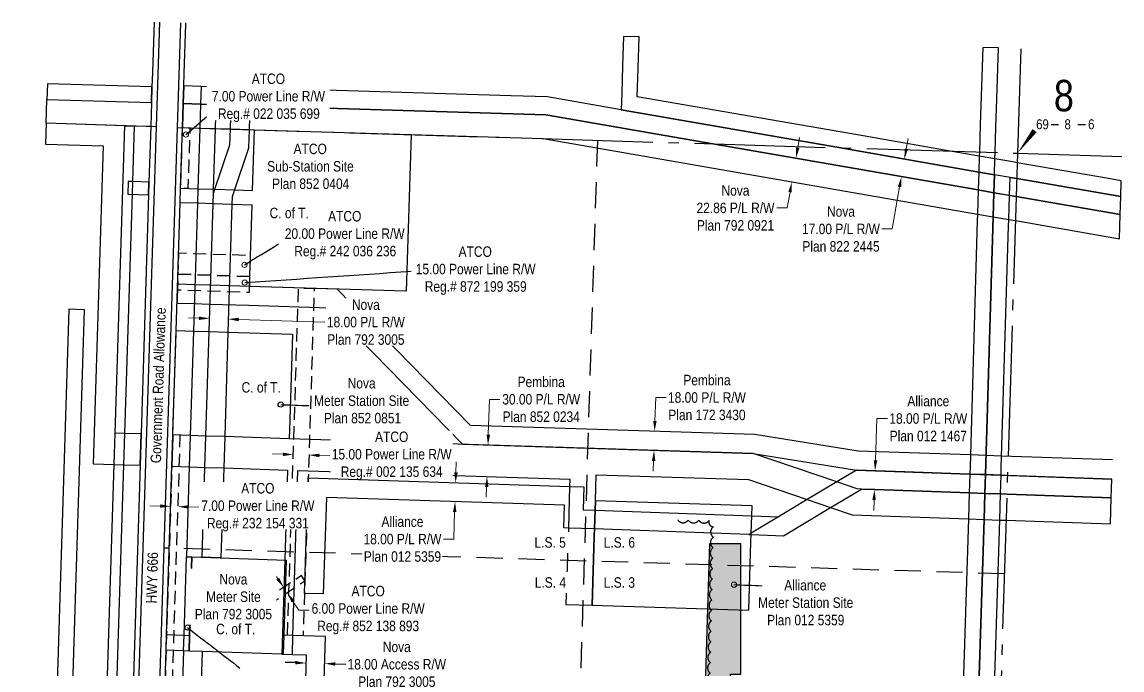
# Model space of a CAD drawing. Extents: x 359260 to 364648, y 6090776 to 6092610.
# Drawn here: x 359288 to 360340, y 6091990 to 6092610 of the extents above; entities that cross this region are included whole.
import ezdxf
from ezdxf.enums import TextEntityAlignment as Align

# ---------------------------------------------------------------- set-up
doc = ezdxf.new("R2010")
doc.units = 0
doc.header["$LTSCALE"] = 5
for name, pattern in [('0', [1, 1, 0]), ('foc-FLOWLINE', [3.75, 2.5, -1.25]), ('foc-LSD', [8, 5, -3]), ('foc-QUARTERLINE', [33, 25, -3, 2, -3])]:
    doc.linetypes.add(name, pattern=pattern)
for name, color, linetype in [('10', 1, 'Continuous'), ('9', 3, 'Continuous'), ('C-RW', 13, 'Continuous'), ('F-EZE', 190, 'foc-FLOWLINE'), ('F-RW', 190, 'Continuous'), ('L-ROAD-T', 7, 'Continuous'), ('L-SEC', 7, 'Continuous'), ('L-SECLBL', 7, 'Continuous'), ('L-SECQ', 8, 'foc-QUARTERLINE'), ('L-SECTION-LSD', 7, 'foc-LSD'), ('L-TITLEDB', 4, 'Continuous'), ('L-TITLEDB-T', 4, 'Continuous'), ('P-TEMP-BLUE-IOP1', 146, 'Continuous'), ('T-BUSH', 110, '0')]:
    doc.layers.add(name, color=color, linetype=linetype)
for name, color, linetype, lineweight in [('F-EZE-T', 190, 'Continuous', 9), ('F-RW-T', 190, 'Continuous', 9), ('F-WS-T', 190, 'Continuous', 9)]:
    doc.layers.add(name, color=color, linetype=linetype, lineweight=lineweight)
doc.layers.add('P-TEMP-BLUE-H-IOP1', color=7, linetype='Continuous', true_color=0x99e6ff)
doc.styles.add('100L', font='ARIALN.TTF', dxfattribs={"height": 11})
doc.styles.add('80CG', font='ARIALN.TTF', dxfattribs={"height": 10})
doc.styles.add('80L', font='ARIALN.TTF', dxfattribs={"height": 10})
doc.styles.add('SIMPLEX', font='ARIALN.TTF')
doc.dimstyles.new('Compass 5 000', dxfattribs={"dimscale": 5, "dimtxt": 9, "dimasz": 2, "dimexe": 0.2, "dimexo": 0.0625, "dimgap": 0.5, "dimtad": 0, "dimtih": 1, "dimtoh": 1, "dimzin": 0, "dimdsep": 46, "dimtxsty": '80CG', "dimcen": 0.1, "dimse1": 1, "dimse2": 1, "dimclrd": 256, "dimclrt": 256, "dimaunit": 1, "dimadec": 4, "dimazin": 0, "dimtfac": 0.06, "dimtofl": 0, "dimtmove": 0, "dimatfit": 1, "dimfxl": 0.2, "dimtolj": 1, "dimtzin": 0, "dimlwd": -1, "dimarcsym": 0})

# ---------------------------------------------------------------- blocks, each defined once
blk = doc.blocks.new('L-SECLBL')
at = {"layer": '9', "color": 7}
for p, q in [((-5.1, -27.8), (-12.3, -27.8)), ((20.7, -27.8), (13.5, -27.8))]:
    blk.add_line(p, q, dxfattribs=at)
at = {"layer": '10', "color": 2, "style": 'SIMPLEX'}
blk.add_attdef('SEC', text='', height=30, dxfattribs=at).set_placement((0, 0), align=Align.MIDDLE)
at = {"layer": '10', "color": 5, "style": '80L'}
blk.add_attdef('TWP', text='', height=9.5, dxfattribs=at).set_placement((-14.4, -27.4), align=Align.MIDDLE_RIGHT)
blk.add_attdef('RGE', text='', height=9.5, dxfattribs=at).set_placement((3.6, -27.4), align=Align.MIDDLE_CENTER)
blk.add_attdef('MER', text='', height=9.5, dxfattribs=at).set_placement((23.2, -27.4), align=Align.MIDDLE_LEFT)
blk = doc.blocks.new('*D447')
at = {"layer": 'F-RW-T', "transparency": 16777216}
for p, q in [((359703.4, 6092179.1), (359703.7, 6092189.1)), ((359702.1, 6092141.2), (359701.3, 6092115.2)), ((359701.3, 6092115.2), (359691.3, 6092115.2))]:
    blk.add_line(p, q, dxfattribs=at)
for points in [[(359701.7, 6092179.2), (359705, 6092179.1), (359703, 6092169.1)], [(359700.5, 6092141.2), (359703.8, 6092141.1), (359702.5, 6092151.2)]]:
    blk.add_solid(points, dxfattribs=at)
at = {"layer": 'F-RW-T', "transparency": 16777216, "insert": (359652.2, 6092115.2), "char_height": 10, "attachment_point": 5, "style": '80CG', "bg_fill": 3, "box_fill_scale": 1.1, "bg_fill_color": 256, "bg_fill_true_color": 13158600, "bg_fill_transparency": 0}
blk.add_mtext('\\A1;Alliance\\P18.00 P/L R/W\\PPlan 012 5359', dxfattribs=at)
blk = doc.blocks.new('*D448')
at = {"layer": 'F-RW-T', "transparency": 16777216}
for p, q in [((360104.6, 6092190.6), (360106, 6092230.5)), ((360106, 6092230.5), (360116, 6092230.5)), ((360103.3, 6092152.6), (360102.9, 6092142.6))]:
    blk.add_line(p, q, dxfattribs=at)
for points in [[(360102.9, 6092190.7), (360106.3, 6092190.5), (360104.2, 6092180.6)], [(360101.6, 6092152.7), (360104.9, 6092152.6), (360103.6, 6092162.6)]]:
    blk.add_solid(points, dxfattribs=at)
at = {"layer": 'F-RW-T', "transparency": 16777216, "insert": (360155.1, 6092230.5), "char_height": 10, "attachment_point": 5, "style": '80CG'}
blk.add_mtext('\\A1;Alliance\\P18.00 P/L R/W\\PPlan 012 1467', dxfattribs=at)
blk = doc.blocks.new('*D451')
at = {"layer": 'F-RW-T', "transparency": 16777216}
for p, q in [((359734.3, 6092215.2), (359735.4, 6092248.9)), ((359735.4, 6092248.9), (359745.4, 6092248.9)), ((359732.7, 6092165.1), (359732.4, 6092155.2))]:
    blk.add_line(p, q, dxfattribs=at)
for points in [[(359732.7, 6092215.2), (359736, 6092215.1), (359734, 6092205.2)], [(359731.1, 6092165.2), (359734.4, 6092165.1), (359733.1, 6092175.1)]]:
    blk.add_solid(points, dxfattribs=at)
at = {"layer": 'F-RW-T', "transparency": 16777216, "insert": (359784.9, 6092248.9), "char_height": 10, "attachment_point": 5, "style": '80CG'}
blk.add_mtext('\\A1;Pembina\\P30.00 P/L R/W\\PPlan 852 0234', dxfattribs=at)
blk = doc.blocks.new('*D454')
at = {"layer": 'L-TITLEDB-T', "transparency": 16777216}
for p, q in [((359549.9, 6091997.1), (359539.9, 6091997.4)), ((359587.9, 6091995.9), (359597.9, 6091995.5))]:
    blk.add_line(p, q, dxfattribs=at)
for points in [[(359549.9, 6091998.7), (359549.8, 6091995.4), (359559.9, 6091996.7)], [(359587.9, 6091997.5), (359587.8, 6091994.2), (359577.9, 6091996.2)]]:
    blk.add_solid(points, dxfattribs=at)
at = {"layer": 'L-TITLEDB-T', "transparency": 16777216, "insert": (359646.8, 6091995.5), "char_height": 10, "attachment_point": 5, "style": '80CG', "bg_fill": 3, "box_fill_scale": 1.1, "bg_fill_color": 256, "bg_fill_true_color": 13158600, "bg_fill_transparency": 0}
blk.add_mtext('\\A1;Nova\\P18.00 Access R/W\\PPlan 792 3005', dxfattribs=at)
blk = doc.blocks.new('*D455')
at = {"layer": 'F-RW-T', "transparency": 16777216}
for p, q in [((360030.2, 6092489.3), (360031.9, 6092499.2)), ((360022.9, 6092447.1), (360020.2, 6092431.9)), ((360020.2, 6092431.9), (360010.2, 6092431.9))]:
    blk.add_line(p, q, dxfattribs=at)
for points in [[(360028.6, 6092489.6), (360031.8, 6092489), (360028.5, 6092479.5)], [(360021.2, 6092447.4), (360024.5, 6092446.8), (360024.6, 6092456.9)]]:
    blk.add_solid(points, dxfattribs=at)
at = {"layer": 'F-RW-T', "transparency": 16777216, "insert": (359970.7, 6092431.9), "char_height": 10, "attachment_point": 5, "style": '80CG'}
blk.add_mtext('\\A1;Nova\\P22.86 P/L R/W\\PPlan 792 0921', dxfattribs=at)
blk = doc.blocks.new('*D456')
at = {"layer": 'F-RW-T', "transparency": 16777216}
for p, q in [((360134, 6092488.5), (360135.7, 6092498.4)), ((360127.7, 6092452.1), (360120.7, 6092411.8)), ((360120.7, 6092411.8), (360110.7, 6092411.8))]:
    blk.add_line(p, q, dxfattribs=at)
for points in [[(360132.4, 6092488.8), (360135.7, 6092488.2), (360132.3, 6092478.7)], [(360126, 6092452.3), (360129.3, 6092451.8), (360129.4, 6092461.9)]]:
    blk.add_solid(points, dxfattribs=at)
at = {"layer": 'F-RW-T', "transparency": 16777216, "insert": (360071.6, 6092411.8), "char_height": 10, "attachment_point": 5, "style": '80CG'}
blk.add_mtext('\\A1;Nova\\P17.00 P/L R/W\\PPlan 822 2445', dxfattribs=at)
blk = doc.blocks.new('*D459')
at = {"layer": 'F-RW-T', "transparency": 16777216}
for p, q in [((359457.7, 6092326.5), (359447.7, 6092326.8)), ((359495.6, 6092325.3), (359578.1, 6092322.7))]:
    blk.add_line(p, q, dxfattribs=at)
for points in [[(359457.7, 6092328.1), (359457.6, 6092324.8), (359467.7, 6092326.2)], [(359495.7, 6092327), (359495.6, 6092323.6), (359485.6, 6092325.6)]]:
    blk.add_solid(points, dxfattribs=at)
at = {"layer": 'F-RW-T', "transparency": 16777216, "insert": (359617.2, 6092322.7), "char_height": 10, "attachment_point": 5, "style": '80CG', "bg_fill": 3, "box_fill_scale": 1.1, "bg_fill_color": 256, "bg_fill_true_color": 13158600, "bg_fill_transparency": 0}
blk.add_mtext('\\A1;Nova\\P18.00 P/L R/W\\PPlan 792 3005', dxfattribs=at)
blk = doc.blocks.new('*D471')
at = {"layer": 'F-RW-T', "transparency": 16777216}
for p, q in [((359893.6, 6092228.2), (359894.4, 6092250.6)), ((359894.4, 6092250.6), (359904.4, 6092250.6)), ((359892.4, 6092190.1), (359892.1, 6092180.1))]:
    blk.add_line(p, q, dxfattribs=at)
for points in [[(359892, 6092228.3), (359895.3, 6092228.2), (359893.3, 6092218.2)], [(359890.8, 6092190.1), (359894.1, 6092190), (359892.8, 6092200.1)]]:
    blk.add_solid(points, dxfattribs=at)
at = {"layer": 'F-RW-T', "transparency": 16777216, "insert": (359943.4, 6092250.6), "char_height": 10, "attachment_point": 5, "style": '80CG'}
blk.add_mtext('\\A1;Pembina\\P18.00 P/L R/W\\PPlan 172 3430', dxfattribs=at)
blk = doc.blocks.new('*D481')
at = {"layer": 'F-EZE-T', "transparency": 16777216}
for p, q in [((359533, 6092077.3), (359527.5, 6092085.6)), ((359547.5, 6092055.7), (359553, 6092047.4)), ((359553, 6092047.4), (359563, 6092047.4))]:
    blk.add_line(p, q, dxfattribs=at)
for points in [[(359534.4, 6092078.2), (359531.6, 6092076.4), (359538.6, 6092069)], [(359548.8, 6092056.6), (359546.1, 6092054.8), (359541.9, 6092064)]]:
    blk.add_solid(points, dxfattribs=at)
at = {"layer": 'F-EZE-T', "transparency": 16777216, "insert": (359619.4, 6092047.4), "char_height": 10, "attachment_point": 5, "style": '80CG'}
blk.add_mtext('\\A1;ATCO\\P6.00 Power Line R/W\\PReg.# 852 138 893', dxfattribs=at)
blk = doc.blocks.new('*D482')
at = {"layer": 'F-EZE-T', "transparency": 16777216}
for p, q in [((359537.8, 6092196.4), (359527.8, 6092196.7)), ((359572.8, 6092195.3), (359582.8, 6092194.9))]:
    blk.add_line(p, q, dxfattribs=at)
for points in [[(359537.9, 6092198), (359537.8, 6092194.7), (359547.8, 6092196.1)], [(359572.9, 6092196.9), (359572.7, 6092193.6), (359562.8, 6092195.6)]]:
    blk.add_solid(points, dxfattribs=at)
at = {"layer": 'F-EZE-T', "transparency": 16777216, "insert": (359641.9, 6092194.9), "char_height": 10, "attachment_point": 5, "style": '80CG', "bg_fill": 3, "box_fill_scale": 1.1, "bg_fill_color": 256, "bg_fill_true_color": 13158600, "bg_fill_transparency": 0}
blk.add_mtext('\\A1;ATCO\\P15.00 Power Line R/W\\PReg.# 002 135 634', dxfattribs=at)
blk = doc.blocks.new('*D485')
at = {"layer": 'F-EZE-T', "transparency": 16777216}
for p, q in [((359420.5, 6092146.8), (359410.5, 6092147.2)), ((359447.5, 6092146), (359457.5, 6092145.7))]:
    blk.add_line(p, q, dxfattribs=at)
for points in [[(359420.5, 6092148.5), (359420.4, 6092145.2), (359430.5, 6092146.5)], [(359447.6, 6092147.6), (359447.5, 6092144.3), (359437.6, 6092146.3)]]:
    blk.add_solid(points, dxfattribs=at)
at = {"layer": 'F-EZE-T', "transparency": 16777216, "insert": (359513.9, 6092145.7), "char_height": 10, "attachment_point": 5, "style": '80CG', "bg_fill": 3, "box_fill_scale": 1.1, "bg_fill_color": 256, "bg_fill_true_color": 13158600, "bg_fill_transparency": 0}
blk.add_mtext('\\A1;ATCO\\P7.00 Power Line R/W\\PReg.# 232 154 331', dxfattribs=at)

msp = doc.modelspace()

# ---------------------------------------------------------------- hatches: boundary and pattern name
at = {"layer": 'P-TEMP-BLUE-H-IOP1'}
h = msp.add_hatch(color=256, dxfattribs=at)
h.dxf.hatch_style = 1
h.paths.add_polyline_path([(359975.88, 6092110.693), (359945.88, 6092110.693), (359945.161, 6092090.706), (359936.777, 6091818.148), (359951.77, 6091817.687), (359953.214, 6091864.633), (359963.214, 6091864.633), (359965.88, 6091986.091), (359975.88, 6091986.091)])

# ---------------------------------------------------------------- linework, layer by layer
at = {"layer": 'C-RW', "flags": 128}
for points in [[(360211.371, 6091755.333), (360223.359, 6092133.453), (360224.173, 6092158.419), (360224.684, 6092176.355), (360224.893, 6092183.355), (360231.811, 6092414.845), (360231.997, 6092420.862), (360232.716, 6092443.938), (360233.278, 6092461.104), (360239.638, 6092459.977), (360339.152, 6092442.72), (360339.627, 6092457.888), (360327.541, 6092459.984), (360240.119, 6092475.132), (360235.84, 6092475.87), (360218.823, 6092478.825), (360203.899, 6092481.418), (360176.04, 6092486.253), (360087.474, 6092501.71), (359876.794, 6092538.301), (359877.626, 6092565.552), (359878.541, 6092595.46), (359863.553, 6092595.921), (359862.704, 6092568.146), (359861.871, 6092540.897), (359861.409, 6092525.758), (360069.692, 6092489.59), (360203.423, 6092466.27), (360218.352, 6092463.688), (360217.794, 6092446.532), (360217.078, 6092423.468), (360209.723, 6092176.897), (360209.187, 6092158.945), (360208.393, 6092133.977), (360196.368, 6091755.824)], [(360196.368, 6091755.824), (360208.393, 6092133.977), (360209.187, 6092158.945), (360209.723, 6092176.897), (360217.078, 6092423.468), (360217.794, 6092446.532), (360218.352, 6092463.688), (360218.823, 6092478.825), (360219.013, 6092484.934), (360219.76, 6092509.032), (360220.603, 6092536.279), (360222.109, 6092584.889), (360207.124, 6092585.35), (360205.681, 6092538.862), (360204.834, 6092511.613), (360204.023, 6092485.401), (360203.899, 6092481.418), (360203.423, 6092466.27), (360202.867, 6092449.114), (360202.151, 6092426.051), (360201.96, 6092419.87), (360194.987, 6092184.434), (360194.749, 6092177.451), (360194.199, 6092159.471), (360193.394, 6092134.507), (360181.378, 6091756.296)], [(359288.335, 6091643.929), (359300.126, 6091707.959), (359307.978, 6091750.681), (359311.432, 6091769.437), (359334.364, 6091893.999), (359348.233, 6092334.61), (359333.245, 6092335.08), (359319.408, 6091895.584), (359298.817, 6091783.752), (359295.364, 6091764.998), (359292.185, 6091747.727)], [(359479.824, 6091436.004), (359496.572, 6091580.898), (359489.584, 6091602.035), (359476.156, 6091642.657), (359467.01, 6091670.531), (359459.301, 6091693.914), (359458.135, 6091697.452), (359458.307, 6091703.039), (359451.31, 6091703.252), (359451.754, 6091718.219), (359452.238, 6091733.256), (359452.672, 6091748.219), (359460.875, 6092007.794), (359448.179, 6092008.199), (359442.882, 6092008.368), (359434.703, 6091748.755), (359434.235, 6091733.766), (359433.769, 6091718.774), (359433.318, 6091703.802), (359433.01, 6091693.808), (359445.748, 6091655.175), (359453.385, 6091631.872), (359462.622, 6091603.857), (359462.956, 6091602.85)]]:
    msp.add_lwpolyline(points, dxfattribs=at)
at = {"layer": 'F-EZE', "flags": 128}
for points in [[(359441.886, 6092508.844), (359448.882, 6092508.614), (359447.046, 6092450.633), (359440.06, 6092450.854)], [(359437.47, 6092368.569), (359506.245, 6092366.404), (359506.875, 6092386.394), (359438.099, 6092388.559)], [(359506.245, 6092366.404), (359437.47, 6092368.569), (359436.997, 6092353.577), (359505.773, 6092351.412)], [(359416.515, 6091704.313), (359423.512, 6091704.096), (359439.724, 6092214.587), (359432.62, 6092214.813), (359431.677, 6092184.842), (359426.597, 6092023.924), (359426.122, 6092008.935), (359417.925, 6091749.273), (359417.453, 6091734.283), (359416.98, 6091719.294)], [(359558.913, 6092075.371), (359555.58, 6092080.361), (359519.331, 6092056.146), (359522.664, 6092051.156)]]:
    msp.add_lwpolyline(points, close=True, dxfattribs=at)
msp.add_lwpolyline([(359542.217, 6092023.209), (359543.531, 6092063.86), (359543.921, 6092075.858), (359547.116, 6092174.228), (359548.297, 6092211.113), (359552.721, 6092355.428), (359567.714, 6092354.969), (359567.714, 6092354.969), (359563.289, 6092210.643), (359562.108, 6092173.741), (359558.913, 6092075.371), (359558.523, 6092063.375), (359557.209, 6092022.726)], dxfattribs=at)
at = {"layer": 'F-RW', "flags": 128}
for points in [[(359412.15, 6092532.624), (359412.622, 6092547.61), (359312.673, 6092550.719), (359312.2, 6092535.733)], [(359443.14, 6092548.668), (359442.605, 6092531.683), (359459.02, 6092531.175), (359474.007, 6092530.713), (359488.388, 6092530.271), (359506.374, 6092529.716), (359789.207, 6092521.072), (359949.073, 6092493.29), (360202.867, 6092449.114), (360217.794, 6092446.532), (360230.344, 6092444.36), (360232.716, 6092443.938), (360239.081, 6092442.84), (360338.617, 6092425.578), (360339.152, 6092442.72), (360239.638, 6092459.977), (360233.278, 6092461.104), (360218.352, 6092463.688), (360203.423, 6092466.27), (360069.692, 6092489.59), (359861.409, 6092525.758), (359790.935, 6092538.023), (359755.996, 6092539.092), (359474.535, 6092547.699), (359459.548, 6092548.161)], [(359474.535, 6092547.699), (359459.548, 6092548.161), (359459.02, 6092531.175), (359458.311, 6092508.337), (359456.513, 6092450.333), (359456.08, 6092436.346), (359452.29, 6092314.219), (359449.183, 6092214.287), (359448.255, 6092184.317), (359445.582, 6092098.387), (359450.805, 6092098.221), (359460.563, 6092097.909), (359463.244, 6092183.841), (359464.172, 6092213.813), (359467.276, 6092313.741), (359471.067, 6092435.871), (359471.376, 6092445.866), (359471.499, 6092449.859), (359473.299, 6092507.875), (359474.007, 6092530.713)], [(359411.431, 6092509.785), (359395.624, 6092510.276), (359386.631, 6092510.556), (359311.479, 6092512.891), (359312.2, 6092535.733), (359412.15, 6092532.624)], [(359442.605, 6092531.683), (359441.886, 6092508.844), (359458.311, 6092508.337), (359473.299, 6092507.875), (359487.641, 6092507.432), (359505.626, 6092506.877), (359510.663, 6092506.722), (359660.558, 6092502.119), (359786.883, 6092498.28), (360202.151, 6092426.051), (360217.078, 6092423.468), (360226.437, 6092421.847), (360231.997, 6092420.862), (360238.356, 6092419.765), (360337.895, 6092402.51), (360338.617, 6092425.578), (360239.081, 6092442.84), (360232.716, 6092443.938), (360217.794, 6092446.532), (360202.867, 6092449.114), (359949.073, 6092493.29), (359789.207, 6092521.072), (359506.374, 6092529.716), (359488.388, 6092530.271), (359474.007, 6092530.713), (359459.02, 6092531.175)], [(359488.388, 6092530.271), (359506.374, 6092529.716), (359505.626, 6092506.877), (359505.044, 6092489.075), (359491.518, 6092449.224), (359489.278, 6092442.623), (359489.052, 6092435.303), (359485.262, 6092313.168), (359482.162, 6092213.243), (359481.233, 6092183.272), (359478.55, 6092097.33), (359460.563, 6092097.909), (359463.244, 6092183.841), (359464.172, 6092213.813), (359467.276, 6092313.741), (359471.067, 6092435.871), (359471.376, 6092445.866), (359472.717, 6092449.82), (359487.147, 6092492.331), (359487.641, 6092507.432)], [(359401.226, 6092185.828), (359402.167, 6092215.798), (359386.36, 6092216.292), (359377.391, 6092216.605), (359386.631, 6092510.556), (359311.479, 6092512.891), (359310.849, 6092492.921), (359366.051, 6092491.206), (359356.453, 6092187.253), (359376.435, 6092186.627), (359385.417, 6092186.323)], [(359370.246, 6091705.746), (359361.255, 6091706.031), (359361.285, 6091706.987), (359361.754, 6091721.982), (359376.435, 6092186.627), (359377.391, 6092216.605), (359386.631, 6092510.556), (359395.624, 6092510.276), (359393.949, 6092457.067), (359393.572, 6092445.077), (359386.36, 6092216.292), (359385.417, 6092186.323), (359370.737, 6091721.411), (359370.266, 6091706.417)], [(359389.774, 6092457.2), (359389.394, 6092445.21), (359409.378, 6092444.576), (359409.755, 6092456.565), (359393.949, 6092457.067)], [(360176.198, 6092160.098), (360104.076, 6092162.609), (360091.18, 6092163.068), (360086.953, 6092163.216), (360067.504, 6092169.879), (359987.756, 6092197.054), (359543.918, 6092211.263), (359482.162, 6092213.243), (359464.172, 6092213.813), (359449.183, 6092214.287), (359432.62, 6092214.813), (359431.677, 6092184.842), (359448.255, 6092184.317), (359463.244, 6092183.841), (359481.233, 6092183.272), (359542.293, 6092181.278), (359539.659, 6092095.291), (359536.881, 6092005.375), (359538.145, 6092005.336), (359546.878, 6092005.057), (359547.435, 6092023.042), (359552.287, 6092180.961), (359812.317, 6092172.594), (359812.096, 6092165.586), (359810.838, 6092125.737), (359808.478, 6092052.718), (359833.536, 6092051.941), (359835.61, 6092117.926), (359835.83, 6092124.923), (359836.39, 6092142.987), (359836.678, 6092151.834), (359837.483, 6092176.778), (359983.3, 6092172.167), (360039.349, 6092153.065), (360061.695, 6092145.48), (360082.424, 6092138.413), (360193.394, 6092134.507), (360208.393, 6092133.977), (360223.359, 6092133.453), (360229.678, 6092133.232), (360329.367, 6092129.736), (360330.147, 6092154.702), (360230.493, 6092158.198), (360224.173, 6092158.419), (360209.187, 6092158.945), (360194.199, 6092159.471)], [(359983.333, 6092119.62), (359985.672, 6092119.542), (360016.467, 6092118.455), (360061.695, 6092145.48), (360091.18, 6092163.068), (360104.076, 6092162.609), (360176.198, 6092160.098), (360194.199, 6092159.471), (360209.187, 6092158.945), (360224.173, 6092158.419), (360230.493, 6092158.198), (360330.147, 6092154.702), (360330.708, 6092172.639), (360231.015, 6092176.123), (360224.684, 6092176.355), (360209.723, 6092176.897), (360194.749, 6092177.451), (360176.781, 6092178.079), (360132.555, 6092179.624), (360086.516, 6092181.232), (360067.504, 6092169.879), (360039.349, 6092153.065), (360011.785, 6092136.611), (359985.719, 6092121.049)], [(359576.516, 6092062.789), (359558.523, 6092063.375), (359562.108, 6092173.741), (359812.096, 6092165.586), (359825.716, 6092165.13), (359825.023, 6092143.284), (359836.39, 6092142.987), (359986.241, 6092137.559), (360011.785, 6092136.611), (359985.719, 6092121.049), (359983.333, 6092119.62), (359835.83, 6092124.923), (359810.838, 6092125.737), (359806.461, 6092125.878), (359807.151, 6092147.746), (359579.517, 6092155.174)], [(359983.393, 6092047.231), (359985.452, 6092112.529), (359985.672, 6092119.542), (359985.719, 6092121.049), (359986.241, 6092137.559), (359986.541, 6092147.093), (359836.678, 6092151.834), (359836.39, 6092142.987), (359835.83, 6092124.923), (359835.61, 6092117.926), (359833.536, 6092051.941)]]:
    msp.add_lwpolyline(points, close=True, dxfattribs=at)
msp.add_lwpolyline([(360331.315, 6092190.947), (360225.231, 6092194.655), (360195.321, 6092195.701), (360088.048, 6092199.451), (359989.285, 6092215.196), (359717.382, 6092223.824), (359589.845, 6092354.29), (359505.945, 6092356.862), (359468.65, 6092358.01), (359453.663, 6092358.47), (359437.167, 6092358.976), (359436.601, 6092340.985), (359453.105, 6092340.478), (359468.092, 6092340.018), (359505.351, 6092338.875), (359582.042, 6092336.523), (359709.677, 6092205.956), (359987.756, 6092197.054), (360086.516, 6092181.232), (360194.749, 6092177.451), (360224.684, 6092176.355), (360330.744, 6092172.715)], dxfattribs=at)
at = {"layer": 'L-SEC'}
for p, q in [((359419.767, 6092609.576), (359416.61, 6092509.623)), ((359439.875, 6092608.957), (359436.716, 6092508.988)), ((359416.61, 6092509.623), (359391.232, 6091705.084)), ((359436.716, 6092508.989), (359411.339, 6091704.45))]:
    msp.add_line(p, q, dxfattribs=at)
at = {"layer": 'L-SECLBL', "flags": 128}
msp.add_lwpolyline([(360240.454, 6092484.205, 0, 5, 0), (360256.733, 6092505.862, 5, 5, 0)], format="xyseb", dxfattribs=at)
at = {"layer": 'L-SECQ'}
for p, q in [((360243.587, 6092584.228), (360240.454, 6092484.205)), ((359416.61, 6092509.623), (359311.479, 6092512.891)), ((359436.716, 6092508.989), (360240.454, 6092484.205)), ((360240.454, 6092484.205), (360215.254, 6091679.862)), ((360240.454, 6092484.205), (360340.353, 6092481.124))]:
    msp.add_line(p, q, dxfattribs=at)
at = {"layer": 'L-SECTION-LSD'}
for p, q in [((359838.592, 6092496.597), (359813.294, 6091692.165)), ((360227.853, 6092082.01), (359424.028, 6092106.736))]:
    msp.add_line(p, q, dxfattribs=at)
at = {"layer": 'L-TITLEDB', "flags": 128}
for points in [[(359414.583, 6092609.735), (359413.062, 6092561.597), (359412.622, 6092547.61), (359412.15, 6092532.624), (359411.431, 6092509.785), (359409.755, 6092456.565), (359409.378, 6092444.576), (359402.167, 6092215.798), (359401.226, 6092185.828), (359386.528, 6091720.407), (359386.055, 6091705.414), (359386.05, 6091705.249), (359383.491, 6091626.219), (359383.015, 6091611.206), (359382.827, 6091605.301), (359382.44, 6091593.182), (359381.865, 6091575.138), (359381.291, 6091557.102), (359377.468, 6091435.305), (359376.932, 6091418.36), (359373.316, 6091306.865), (359360.342, 6090901.251), (359357.161, 6090801.302)], [(359407.387, 6091418.36), (359412.963, 6091594.402), (359413.277, 6091604.369), (359413.53, 6091612.408), (359414.054, 6091627.335), (359416.515, 6091704.313), (359416.98, 6091719.294), (359417.453, 6091734.283), (359417.925, 6091749.273), (359426.122, 6092008.935), (359426.597, 6092023.924), (359431.677, 6092184.842), (359432.62, 6092214.813), (359432.708, 6092217.621), (359435.685, 6092311.938), (359435.774, 6092314.746), (359439.621, 6092436.867), (359440.06, 6092450.854), (359441.886, 6092508.844), (359442.605, 6092531.683), (359443.14, 6092548.668), (359443.517, 6092560.656), (359445.018, 6092607.458), (359445.061, 6092608.798)]]:
    msp.add_lwpolyline(points, dxfattribs=at)
for points in [[(359660.558, 6092502.119), (359655.842, 6092352.267), (359505.945, 6092356.862), (359508.395, 6092434.69), (359489.052, 6092435.303), (359471.067, 6092435.871), (359456.08, 6092436.346), (359439.621, 6092436.867), (359440.06, 6092450.854), (359456.513, 6092450.333), (359471.499, 6092449.859), (359472.717, 6092449.82), (359491.518, 6092449.224), (359508.835, 6092448.676), (359510.663, 6092506.722)], [(359435.774, 6092314.746), (359452.29, 6092314.219), (359467.276, 6092313.741), (359485.262, 6092313.168), (359547.125, 6092311.25), (359544.495, 6092229.257), (359543.918, 6092211.263), (359482.162, 6092213.243), (359464.172, 6092213.813), (359449.183, 6092214.287), (359432.62, 6092214.813)], [(359448.179, 6092008.199), (359442.882, 6092008.368), (359443.353, 6092023.357), (359445.582, 6092098.387), (359450.805, 6092098.221), (359448.639, 6092023.188)], [(359540.949, 6092095.25), (359538.706, 6092023.321), (359538.145, 6092005.336), (359536.881, 6092005.375), (359460.875, 6092007.794), (359448.179, 6092008.199), (359448.639, 6092023.188), (359450.805, 6092098.221)], [(359448.639, 6092023.188), (359448.179, 6092008.199), (359442.882, 6092008.368), (359426.122, 6092008.935), (359426.597, 6092023.924), (359443.353, 6092023.357)], [(359577.389, 6091980.192), (359578.711, 6092022.031), (359547.435, 6092023.042), (359538.706, 6092023.321), (359538.145, 6092005.336), (359546.878, 6092005.057), (359560.14, 6092004.634), (359559.374, 6091980.815)]]:
    msp.add_lwpolyline(points, close=True, dxfattribs=at)
at = {"layer": 'P-TEMP-BLUE-IOP1', "flags": 128}
msp.add_lwpolyline([(359975.88, 6092110.693), (359945.88, 6092110.693), (359945.161, 6092090.706), (359936.777, 6091818.148), (359951.77, 6091817.687), (359953.214, 6091864.633), (359963.214, 6091864.633), (359965.88, 6091986.091), (359975.88, 6091986.091)], close=True, dxfattribs=at)
at = {"layer": 'T-BUSH', "flags": 128}
msp.add_lwpolyline([(359915.531, 6092133.571, 0.52056705), (359925.53, 6092133.425, 0.52056705), (359935.529, 6092133.279, 0.52056705), (359945.528, 6092133.133, 0.52056705), (359949.516, 6092127.043, 0.52056705), (359949.512, 6092117.043, 0.52056705), (359949.289, 6092107.046, 0.52056705), (359949.066, 6092097.048, 0.52056705), (359948.844, 6092087.05, 0.52056705), (359948.621, 6092077.053, 0.52056705), (359948.388, 6092067.056, 0.52056705), (359948.153, 6092057.058, 0.52056705), (359947.919, 6092047.061, 0.52056705), (359947.685, 6092037.064, 0.52056705), (359947.45, 6092027.067, 0.52056705), (359947.216, 6092017.069, 0.52056705), (359946.982, 6092007.072, 0.52056705), (359946.747, 6091997.075, 0.52056705), (359946.513, 6091987.078, 0.52056705), (359946.208, 6091977.082, 0.52056705), (359945.887, 6091967.088, 0.52056705), (359945.566, 6091957.093, 0.52056705), (359945.245, 6091947.098, 0.52056705), (359944.924, 6091937.103, 0.52056705), (359944.603, 6091927.108, 0.52056705), (359944.282, 6091917.113, 0.52056705), (359943.961, 6091907.118, 0.52056705), (359943.64, 6091897.124, 0.52056705), (359943.359, 6091887.128, 0.52056705), (359943.107, 6091877.131, 0.52056705), (359942.856, 6091867.134, 0.52056705), (359942.605, 6091857.137, 0.52056705), (359942.354, 6091847.14, 0.52056705), (359942.102, 6091837.143, 0.52056705), (359941.851, 6091827.147, 0.52056705), (359941.6, 6091817.15, 0.52056705), (359941.348, 6091807.153, 0.52056705), (359941.214, 6091797.154, 0.52056705), (359941.088, 6091787.155, 0.52056705), (359940.962, 6091777.155, 0.52056705), (359940.835, 6091767.156, 0.52056705), (359940.709, 6091757.157, 0.52056705), (359940.582, 6091747.158, 0.52056705), (359940.456, 6091737.159, 0.52056705), (359937.934, 6091729.69, 0.52056705), (359927.943, 6091730.113, 0.52056705), (359917.952, 6091730.535, 0.52056705), (359907.961, 6091730.958, 0.52056705), (359897.97, 6091731.381, 0.52056705), (359887.979, 6091731.803, 0.52056705), (359877.988, 6091732.226, 0.52056705), (359867.997, 6091732.649, 0.52056705), (359858.006, 6091733.071, 0.52056705), (359848.015, 6091733.494, 0.52056705), (359838.024, 6091733.916, 0.52056705), (359830.446, 6091729.291, 0.52056705), (359824.5, 6091721.25, 0.52056705), (359817.601, 6091714.077, 0.52056705), (359810.154, 6091707.403, 0.52056705), (359802.006, 6091702.428, 0.52056705), (359792.02, 6091701.912, 0.52056705), (359782.033, 6091701.395, 0.52056705), (359768.645, 6091700.703, 0.52056705)], format="xyb", dxfattribs=at)

# ---------------------------------------------------------------- block references
at = {"layer": 'L-SECLBL'}
msp.add_blockref('L-SECLBL', (360284.755, 6092539.355), dxfattribs=at).add_auto_attribs({'SEC': '8', 'TWP': '69', 'RGE': '8', 'MER': '6'})

# ---------------------------------------------------------------- texts
at = {"layer": 'F-EZE-T', "char_height": 10, "attachment_point": 1, "style": '80L'}
for s, insert in [('\\pi41.63936;ATCO\\P\\pi0.2103;20.00 Power Line R/W\\P\\pi9.28602;Reg.# 242 036 236', (359539.473, 6092429.026)), ('\\pi41.63936;ATCO\\P\\pi0.66392;15.00 Power Line R/W\\P\\pi9.27237;Reg.# 872 199 359', (359664.254, 6092395.159))]:
    msp.add_mtext_dynamic_manual_height_columns(s, width=114.60887, gutter_width=50, heights=[0], dxfattribs=dict(at, insert=insert))
at = {"layer": 'F-WS-T', "insert": (359991.835, 6092076.176), "char_height": 10, "attachment_point": 1, "style": '80L'}
msp.add_mtext_dynamic_manual_height_columns('\\pi25.52408;Alliance\\P\\pi0.47633;Meter Station Site\\P\\pi9.08479;Plan 012 5359', width=90.66617, gutter_width=50, heights=[0], dxfattribs=at)
at = {"layer": 'L-ROAD-T', "style": '80L'}
for s, p in [('Government Road Allowance', (359418.551, 6092262.318)), ('HWY 666', (359412.745, 6092078.261))]:
    msp.add_text(s, height=10, rotation=88.193326, dxfattribs=at).set_placement(p, align=Align.MIDDLE_CENTER)
at = {"layer": 'L-TITLEDB-T', "insert": (359522.52, 6092493.413), "char_height": 10, "attachment_point": 1, "style": '80L'}
msp.add_mtext_dynamic_manual_height_columns('\\pi25.5309;ATCO\\P\\pi0.30921;Sub-Station Site\\P\\pi4.97156;Plan 852 0404', width=82.39195, gutter_width=50, heights=[0], dxfattribs=at)

# ---------------------------------------------------------------- dimensions: what is measured, and where the dimension line sits
at = {"layer": 'F-EZE-T'}
dim = msp.add_aligned_dim(p1=(359535.587, 6092067.005), p2=(359538.92, 6092062.016), distance=3.585, text='ATCO\\P6.00 Power Line R/W\\PReg.# 852 138 893', dimstyle='Compass 5 000', dxfattribs=at)
dim.commit()
dim.dimension.update_dxf_attribs({"geometry": '*D481', "text_midpoint": (359619.375, 6092047.376)})
at = {"layer": 'F-RW-T'}
for base, p1, p2, angle, text, picture, middle in [((360024.57, 6092456.938), (360040.66, 6092477.348), (360036.742, 6092454.821), 260.133058, 'Nova\\P22.86 P/L R/W\\PPlan 792 0921', '*D455', (359970.678, 6092431.915)), ((360129.375, 6092461.906), (360104.02, 6092483.604), (360101.1, 6092466.828), 260.125885, 'Nova\\P17.00 P/L R/W\\PPlan 822 2445', '*D456', (360071.569, 6092411.812)), ((359734.018, 6092205.177), (359738.053, 6092174.984), (359739.015, 6092205.017), 88.166363, 'Pembina\\P30.00 P/L R/W\\PPlan 852 0234', '*D451', (359784.889, 6092248.89)), ((359893.332, 6092218.241), (359947.208, 6092198.352), (359947.785, 6092216.513), 88.1825, 'Pembina\\P18.00 P/L R/W\\PPlan 172 3430', '*D471', (359943.444, 6092250.573)), ((360104.243, 6092180.613), (360135.461, 6092161.516), (360136.089, 6092179.501), 87.999649, 'Alliance\\P18.00 P/L R/W\\PPlan 012 1467', '*D448', (360155.073, 6092230.539))]:
    dim = msp.add_linear_dim(base=base, p1=p1, p2=p2, angle=angle, text=text, dimstyle='Compass 5 000', dxfattribs=at)
    dim.commit()
    dim.dimension.update_dxf_attribs({"geometry": picture, "text_midpoint": middle, "dimtype": 161})

# ---------------------------------------------------------------- leaders
at = {"layer": 'F-EZE-T', "path_type": 1}
for points in [[(359445.16, 6092502.142), (359465.944, 6092519.88)], [(359501.049, 6092377.493), (359533.804, 6092397.603)], [(359501.341, 6092360.551), (359660.431, 6092371.399)]]:
    msp.add_leader(points, dimstyle='Compass 5 000', override={"dimgap": 0.5, "dimtad": 0, "dimldrblk": 'Small'}, dxfattribs=at)
at = {"layer": 'F-WS-T', "path_type": 1}
msp.add_leader([(359969.264, 6092071.687), (359996.136, 6092070.669)], dimstyle='Compass 5 000', override={"dimgap": 0.5, "dimtad": 0, "dimldrblk": 'Small'}, dxfattribs=at)
at = {"layer": 'L-TITLEDB-T', "path_type": 1}
msp.add_leader([(359446.534, 6092030.641), (359496.767, 6091991.99)], dimstyle='Compass 5 000', override={"dimgap": 0.5, "dimtad": 0, "dimldrblk": 'Small'}, dxfattribs=at)

# ---------------------------------------------------------------- next in the draw order: texts
at = {"layer": 'F-EZE-T', "insert": (359466.435, 6092560.433), "char_height": 10, "attachment_point": 1, "style": '80L', "bg_fill": 3, "box_fill_scale": 1.15, "bg_fill_color": 256, "bg_fill_true_color": 256, "bg_fill_transparency": 0}
msp.add_mtext_dynamic_manual_height_columns('\\pi41.63936;ATCO\\P\\pi3.49816;7.00 Power Line R/W\\P\\pi9.27237;Reg.# 022 035 699', width=114.60887, gutter_width=50, heights=[0], dxfattribs=at)
at = {"layer": 'L-SECTION-LSD', "char_height": 10, "attachment_point": 1, "style": '100L', "bg_fill": 3, "box_fill_scale": 1.5, "bg_fill_color": 256, "bg_fill_transparency": 0}
for s, width, insert in [('\\pi1.75858;L.S. 5', 30.40114, (359776.733, 6092117.046)), ('L.S. 6', 30.48313, (359844.692, 6092117.046)), ('\\pi1.98601;L.S. 4', 30.53989, (359776.733, 6092078.762)), ('L.S. 3', 30.37591, (359844.692, 6092078.762))]:
    msp.add_mtext_dynamic_manual_height_columns(s, width=width, gutter_width=55, heights=[0], dxfattribs=dict(at, insert=insert))
at = {"layer": 'L-TITLEDB-T', "char_height": 10, "attachment_point": 1, "style": '80L', "bg_fill": 3, "box_fill_scale": 1, "bg_fill_color": 256, "bg_fill_transparency": 0}
for insert in [(359524.799, 6092432.124), (359473.65, 6092034.281)]:
    msp.add_mtext_dynamic_manual_height_columns('\\pi0.32285;C. of T.', width=36.68254, gutter_width=50, heights=[0], dxfattribs=dict(at, insert=insert))

# ---------------------------------------------------------------- next in the draw order: dimensions: what is measured, and where the dimension line sits
at = {"layer": 'F-EZE-T'}
dim = msp.add_aligned_dim(p1=(359547.828, 6092196.483), p2=(359562.821, 6092196.003), distance=-0.429, text='ATCO\\P15.00 Power Line R/W\\PReg.# 002 135 634', dimstyle='Compass 5 000', override={"dimtfill": 1}, dxfattribs=at)
dim.commit()
dim.dimension.update_dxf_attribs({"geometry": '*D482', "text_midpoint": (359641.937, 6092194.935)})
at = {"layer": 'L-TITLEDB-T'}
dim = msp.add_aligned_dim(p1=(359559.933, 6091998.191), p2=(359577.94, 6091997.622), distance=-1.442, text='Nova\\P18.00 Access R/W\\PPlan 792 3005', dimstyle='Compass 5 000', override={"dimtfill": 1}, dxfattribs=at)
dim.commit()
dim.dimension.update_dxf_attribs({"geometry": '*D454', "text_midpoint": (359646.837, 6091995.549)})

# ---------------------------------------------------------------- next in the draw order: dimensions: what is measured, and where the dimension line sits
at = {"layer": 'F-EZE-T'}
dim = msp.add_aligned_dim(p1=(359430.493, 6092147.352), p2=(359437.581, 6092147.127), distance=-0.829, text='ATCO\\P7.00 Power Line R/W\\PReg.# 232 154 331', dimstyle='Compass 5 000', override={"dimtfill": 1}, dxfattribs=at)
dim.commit()
dim.dimension.update_dxf_attribs({"geometry": '*D485', "text_midpoint": (359513.851, 6092145.663)})
at = {"layer": 'F-RW-T'}
for base, p1, p2, angle, text, picture, middle in [((359485.648, 6092325.595), (359467.753, 6092329.117), (359485.74, 6092328.559), 358.222612, 'Nova\\P18.00 P/L R/W\\PPlan 792 3005', '*D459', (359617.213, 6092322.725)), ((359702.45, 6092151.163), (359692.309, 6092169.494), (359691.722, 6092151.513), 268.131026, 'Alliance\\P18.00 P/L R/W\\PPlan 012 5359', '*D447', (359652.189, 6092115.154))]:
    dim = msp.add_linear_dim(base=base, p1=p1, p2=p2, angle=angle, text=text, dimstyle='Compass 5 000', override={"dimtfill": 1}, dxfattribs=at)
    dim.commit()
    dim.dimension.update_dxf_attribs({"geometry": picture, "text_midpoint": middle, "dimtype": 161})

# ---------------------------------------------------------------- next in the draw order: leaders
at = {"layer": 'L-TITLEDB-T', "path_type": 1}
msp.add_leader([(359535.778, 6092243.92), (359562.649, 6092242.902)], dimstyle='Compass 5 000', override={"dimgap": 0.5, "dimtad": 0, "dimldrblk": 'Small'}, dxfattribs=at)

# ---------------------------------------------------------------- next in the draw order: texts
at = {"layer": 'L-TITLEDB-T', "insert": (359498.025, 6092265.364), "char_height": 10, "attachment_point": 1, "style": '80L', "bg_fill": 3, "box_fill_scale": 1, "bg_fill_color": 256, "bg_fill_transparency": 0}
msp.add_mtext_dynamic_manual_height_columns('\\pi0.32285;C. of T.', width=36.68254, gutter_width=50, heights=[0], dxfattribs=at)
at = {"layer": 'L-TITLEDB-T', "insert": (359567.146, 6092269.312), "char_height": 10, "attachment_point": 1, "style": '80L'}
msp.add_mtext_dynamic_manual_height_columns('\\pi32.64209;Nova\\P\\pi0.47633;Meter Station Site\\P\\pi9.88629;Plan 852 0851', width=90.66617, gutter_width=50, heights=[0], dxfattribs=at)
at = {"layer": 'L-TITLEDB-T', "insert": (359453.092, 6092081.844), "char_height": 10, "attachment_point": 1, "style": '80L', "bg_fill": 2}
msp.add_mtext_dynamic_manual_height_columns('\\pi24.06774;Nova\\P\\pi11.32899;Meter Site\\P\\pi0.48997;Plan 792 3005', width=73.51746, gutter_width=50, heights=[0], dxfattribs=at)

doc.saveas('drawing.dxf')
